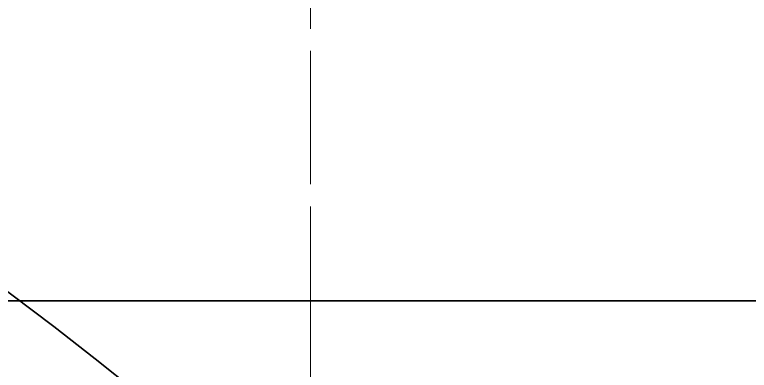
# Model space of a CAD drawing. Header units: millimetres. Extents: x -1782 to 1782, y -2523 to 2523.
# Drawn here: x -498.85 to -479.93, y -1511.96 to -1502.81 of the extents above; entities that cross this region are included whole.
import ezdxf

# ---------------------------------------------------------------- set-up
doc = ezdxf.new("R2010")
doc.units = ezdxf.units.MM
doc.linetypes.add('点画线', pattern=[18, 12, -2, 2, -2])
doc.linetypes.add('虚线', pattern=[2, 1, -1])
doc.layers.get('0').update_dxf_attribs({"lineweight": 35})
for name, color, linetype, lineweight in [('EB0', 7, 'Continuous', 35), ('中心线层', 1, '点画线', 18), ('粗实线层', 7, 'Continuous', 35), ('虚线层', 6, '虚线', 18)]:
    doc.layers.add(name, color=color, linetype=linetype, lineweight=lineweight)

# ---------------------------------------------------------------- blocks, each defined once
blk = doc.blocks.new('*X24')
at = {"layer": 'EB0'}
blk.add_line((9, 46.5), (9, -46.5), dxfattribs=at)
at = {"layer": '中心线层', "linetype": '点画线', "lineweight": 18}
blk.add_line((-2, 0), (35.905, 0), dxfattribs=at)
blk = doc.blocks.new('*X26')
at = {"layer": '中心线层'}
blk.add_line((-181.02, -37.448), (179.035, -37.448), dxfattribs=at)

msp = doc.modelspace()

# ---------------------------------------------------------------- linework, layer by layer
msp.add_circle((-566.233, -1600.17), 554)
at = {"layer": '中心线层'}
msp.add_circle((-566.233, -1600.17), 400, dxfattribs=at)
at = {"layer": '粗实线层'}
for radius in [112.5, 109.5]:
    msp.add_circle((-566.233, -1600.17), radius, dxfattribs=at)

# ---------------------------------------------------------------- block references
at = {"layer": 'EB0', "xscale": -1, "rotation": 270}
msp.add_blockref('*X26', (-453.785, -1338.722), dxfattribs=at)
at = {"layer": '虚线层', "xscale": -1, "rotation": 270}
msp.add_blockref('*X24', (-491.233, -1519.17), dxfattribs=at)

doc.saveas('drawing.dxf')
